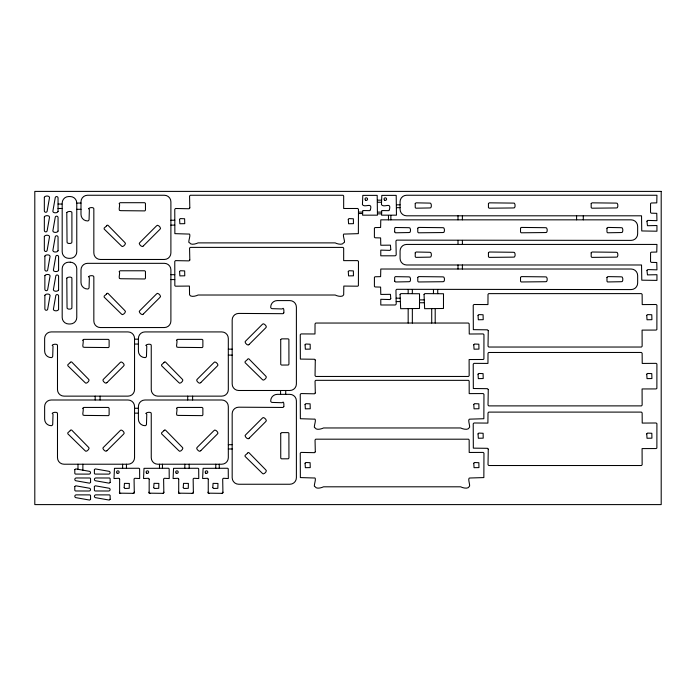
<?xml version="1.0" encoding="UTF-8"?>
<svg xmlns="http://www.w3.org/2000/svg" width="696" height="696" viewBox="0 0 696 696"><rect width="100%" height="100%" fill="white"/><g stroke="black" fill="none" stroke-linecap="round" stroke-linejoin="round"><path stroke-width="1.04" d="M377.597 200.161L381.443 200.161M377.597 202.24L381.443 202.24M76.769 203.067L76.769 251.804A6.525 6.525 0 0 1 70.244 258.329L68.713 258.329A6.525 6.525 0 0 1 62.188 251.804L62.188 203.067A6.525 6.525 0 0 1 68.713 196.542L70.244 196.542A6.525 6.525 0 0 1 76.769 203.067L80.997 203.067M58.055 204.041L61.909 204.041M396.607 204.824L400.052 204.824M396.607 207.66L400.052 207.66M58.055 208.478L61.909 208.478M76.769 209.305L80.997 209.305M358.483 212.115L362.433 212.115M377.597 212.115L381.443 212.115M358.483 213.533L362.433 213.533M377.597 213.863L381.443 213.863M170.903 220.232L174.757 220.232M170.903 225.13L174.757 225.13M170.903 274.685L174.757 274.685M170.903 279.575L174.757 279.575M396.198 298.192L400.209 298.192M419.688 299.889L424.238 299.889M396.198 301.577L400.304 301.577M419.636 302.751L424.282 302.751M134.554 339.17L138.4 339.17M134.554 344.059L138.4 344.059M228.314 349.157L232.168 349.157M228.314 355.108L232.168 355.108M134.554 408.256L138.4 408.256M134.554 413.146L138.4 413.146M228.314 444.692L232.168 444.692M228.314 448.981L232.168 448.981M583.292 215.804L583.292 219.84M576.584 215.804L576.584 219.84M462.388 215.804L462.388 219.84M462.388 240.39L462.388 244.435M462.388 264.985L462.388 269.021M458.003 215.804L458.003 219.84M458.003 240.39L458.003 244.435M458.003 264.985L458.003 269.021M437.723 289.571L437.723 293.608M435.2 308.841L435.2 323.04M433.46 289.571L433.46 293.608M431.711 308.841L431.711 323.04M412.345 289.571L412.345 293.608M412.345 308.841L412.345 323.04M408.169 289.571L408.169 293.608M408.169 308.841L408.169 323.04M390.874 215.525L390.874 219.84M388.464 215.525L388.464 219.84M285.734 390.491L285.734 394.345M280.575 390.491L280.575 394.345M219.266 464.215L219.266 468.26M215.777 464.215L215.777 468.26M192.609 396.146L192.609 400M189.181 464.215L189.181 468.26M187.711 396.146L187.711 400M184.84 464.215L184.84 468.26M162.455 464.215L162.455 468.26M159.48 464.215L159.48 468.26M126.446 464.215L126.446 468.26M122.618 464.215L122.618 468.26M100.076 396.146L100.076 400M95.178 396.146L95.178 400M82.876 464.215L82.876 470.165M77.987 464.215L77.987 469.304M120.678 493.429A1.288 1.288 0 0 1 119.39 492.15M134.293 492.15A1.288 1.288 0 0 1 133.006 493.429M150.223 493.429A1.288 1.288 0 0 1 148.935 492.15M163.838 492.15A1.288 1.288 0 0 1 162.551 493.429M179.759 493.429A1.288 1.288 0 0 1 178.481 492.15M193.375 492.15A1.288 1.288 0 0 1 192.096 493.429M209.305 493.429A1.288 1.288 0 0 1 208.017 492.15M222.92 492.15A1.288 1.288 0 0 1 221.632 493.429M400.078 294.391L400.661 308.693L419.497 308.485L419.523 293.755L400.896 293.616L400.078 294.391M424.055 294.391L424.638 308.693L443.474 308.485L443.5 293.755L424.873 293.616L424.055 294.391M70.261 362.572L67.825 364.713L67.825 365.739L84.982 382.539C85.921 385.053 90.889 380.016 88.427 379.103L71.714 362.024L70.809 361.824L70.261 362.572M70.261 430.65L67.825 432.781L67.825 433.817L84.982 450.617C85.921 453.131 90.889 448.093 88.427 447.18L71.714 430.102L70.809 429.902L70.261 430.65M106.61 225.904L104.174 228.044L104.174 229.071L121.339 245.871C122.27 248.385 127.229 243.348 124.775 242.434L108.019 225.313L107.158 225.156L106.618 225.843M106.61 293.982L104.174 296.113L104.174 297.149L121.339 313.948C122.27 316.462 127.229 311.425 124.775 310.512L108.019 293.39L107.158 293.233L106.618 293.921M107.045 382.539C106.14 385.045 101.024 379.981 103.608 379.103L120.077 362.633C121.008 360.154 125.906 365.026 123.575 366.07L107.045 382.539M107.045 450.617C106.088 453.096 100.998 448.015 103.608 447.18L120.077 430.711C121.008 428.231 125.915 433.103 123.575 434.147L107.045 450.617M143.402 245.871C142.576 248.394 137.382 243.348 139.957 242.434L156.426 225.965C157.366 223.451 162.325 228.488 159.863 229.402L143.402 245.871M143.402 313.948C142.576 316.462 137.382 311.416 139.957 310.512L156.426 294.043C157.366 291.528 162.325 296.566 159.863 297.479L143.402 313.948M164.021 362.572L161.594 364.713L161.594 365.739L178.75 382.539C179.69 385.053 184.64 380.016 182.187 379.103L165.43 361.981L164.569 361.824L164.021 362.572M164.021 430.65L161.594 432.781L161.594 433.817L178.75 450.617C179.681 453.122 184.657 448.093 182.187 447.18L165.43 430.058L164.569 429.902L164.021 430.65M200.813 382.539C199.909 385.14 194.793 379.99 197.377 379.103L213.846 362.633C214.768 360.119 219.762 365.156 217.282 366.07L200.813 382.539M200.813 450.617C199.961 453.235 194.81 448.093 197.377 447.18L213.846 430.711C214.768 428.197 219.762 433.234 217.282 434.147L200.813 450.617M247.515 359.493L245.123 361.581L245.079 362.66L262.244 379.459C263.175 381.965 268.134 376.936 265.681 376.023L248.924 358.901L248.063 358.745L247.515 359.493M247.515 453.253L245.079 455.393L245.079 456.419L262.244 473.219C263.166 475.733 268.16 470.696 265.681 469.783L248.924 452.661L248.063 452.504L247.515 453.253M249.212 344.363C248.324 346.973 243.235 341.762 245.775 340.927L262.244 324.458C263.166 321.944 268.16 326.981 265.681 327.894L249.212 344.363M249.212 438.132C248.324 440.681 243.217 435.539 245.775 434.695L262.244 418.226C263.175 415.712 268.134 420.741 265.681 421.663L249.212 438.132M119.642 479.118L119.616 493.168L133.832 493.351L134.293 492.611L134.067 478.935L134.815 478.282L139.687 478.535L139.609 468.721L138.869 468.26L114.466 468.338L113.996 478.535L118.877 478.282L119.642 479.118M124.166 487.609L124.871 488.496L129.204 488.314L129.334 483.459L124.436 483.372L124.166 487.609M149.188 479.118L149.153 493.168L163.377 493.351L163.838 492.611L163.612 478.935L164.36 478.282L169.232 478.535L169.145 468.721L168.476 468.26L144.002 468.338L143.541 478.535L148.413 478.282L149.188 479.118M153.712 487.609L154.416 488.496L158.749 488.314L158.836 483.415L154.025 483.328L153.712 487.609M178.724 479.118L178.698 493.168L192.914 493.351L193.375 492.611L193.149 478.935L193.897 478.282L198.769 478.535L198.691 468.721L197.96 468.26L173.548 468.338L173.087 478.535L177.959 478.282L178.724 479.118M183.248 487.609L183.962 488.496L188.294 488.314L188.381 483.415L183.518 483.372L183.248 487.609M208.269 479.118L208.243 493.168L222.459 493.351L222.92 492.611L222.694 478.935L223.442 478.282L228.314 478.535L228.236 468.721L227.557 468.26L203.093 468.338L202.623 478.535L207.504 478.282L208.269 479.118M212.793 487.609L213.498 488.496L217.831 488.314L217.961 483.459L213.063 483.372L212.793 487.609M315.297 360.076L315.044 375.649L315.801 376.466L468.478 376.458L469.165 375.709L469.113 359.527L483.146 359.493L483.911 358.979L483.955 334.619L483.207 333.923L469.252 334.019L469.165 323.797L468.417 323.04L315.74 323.048L315.044 323.858L314.983 333.984L301.064 333.923L300.254 334.68L300.359 359.084L314.522 359.249L315.297 360.076M394.667 231.899L395.493 232.795L408.726 232.551C411.249 233.673 411.04 226.644 408.726 227.688L395.25 227.479L394.675 228.149L394.667 231.838M394.667 281.08L395.502 281.976L408.735 281.723C411.258 282.863 411.031 275.816 408.735 276.869L395.319 276.643L394.667 277.391L394.667 281.08M488.27 330.652L488.018 346.225L488.775 347.034L641.442 347.034L642.138 346.286L642.086 330.104L656.119 330.069L656.876 329.547L656.92 305.187L656.119 304.5L642.217 304.587L642.13 294.304L641.32 293.608L488.653 293.634L488.018 294.365L487.948 304.561L473.976 304.5L473.228 305.248L473.332 329.66L487.496 329.826L488.27 330.652M488.27 389.508L488.018 405.081L488.775 405.89L641.442 405.881L642.138 405.142L642.086 388.951L656.119 388.925L656.876 388.403L656.911 363.982L656.119 363.347L642.217 363.442L642.138 353.22L641.32 352.463L488.653 352.489L488.018 353.22L487.948 363.416L473.976 363.356L473.219 364.165L473.332 388.516L487.496 388.673L488.27 389.508M488.27 449.137L488.018 464.71L488.775 465.528L641.442 465.52L642.138 464.771L642.086 448.589L656.119 448.555L656.876 448.041L656.911 423.62L656.119 422.985L642.217 423.081L642.138 412.85L641.381 412.102L488.714 412.11L488.018 412.911L487.896 423.09L473.976 422.985L473.219 423.803L473.332 448.146L487.496 448.311L488.27 449.137M66.79 212.498L67.042 241.703C65.937 244.131 73.019 244.131 71.906 241.703L71.906 213.167C72.897 210.888 67.564 211.088 66.79 212.498M66.79 278.148L67.042 307.354C65.929 309.781 73.019 309.781 71.906 307.354L71.906 278.818C72.758 276.469 67.59 276.73 66.79 278.148M82.911 340.161C84.303 341.78 81.032 348.122 84.373 347.33L108.506 347.565L109.115 346.799L109.115 340.1L108.324 339.37L83.772 339.37L82.911 340.161M82.911 408.239C84.303 409.857 81.032 416.199 84.373 415.408L108.506 415.634L109.115 414.877L109.115 408.178L108.324 407.447L83.772 407.438L82.911 408.239M119.268 203.493C120.669 205.076 117.389 211.427 120.721 210.662L144.855 210.897L145.473 210.131L145.455 203.371L144.672 202.701L120.06 202.701L119.268 203.432M119.268 271.57C120.669 273.154 117.389 279.496 120.721 278.739L144.855 278.974L145.473 278.209L145.455 271.449L144.672 270.779L120.06 270.779L119.268 271.51M179.577 219.379L179.864 223.755L184.753 223.668L184.614 218.753L180.308 218.588L179.577 219.318M176.68 340.161C178.019 341.806 174.792 348.122 178.141 347.33L202.275 347.565L202.884 346.799L202.867 340.04L202.092 339.37L177.532 339.37L176.68 340.161M179.577 271.51L179.864 275.894L184.753 275.807L184.666 270.918L180.308 270.718L179.577 271.51M176.68 408.239C178.019 409.874 174.792 416.191 178.141 415.408L202.275 415.634L202.884 414.877L202.867 408.117L202.092 407.447L177.532 407.438L176.68 408.239M189.817 207.895L189.025 208.748L175.514 208.487L174.766 209.305L174.87 233.647L188.355 234.056C192.348 232.542 186.919 243.53 189.556 242.713C190.695 245.383 195.846 243.957 198.064 242.887L335.176 242.887C337.29 244.026 342.641 245.296 343.676 242.713C346.512 243.556 340.875 232.516 344.877 234.056L358.362 233.647L358.475 209.244L357.718 208.487L343.667 208.495L343.676 196.011L343.041 195.272L190.312 195.254L189.556 196.072L189.817 207.895M189.817 260.026L189.025 260.878L175.514 260.626L174.766 261.435L174.844 285.734L175.575 286.195L189.425 286.065L189.556 294.843C190.591 297.436 195.95 296.165 198.064 295.017L335.176 295.017C337.29 296.165 342.641 297.436 343.676 294.843L343.807 286.065L357.657 286.195L358.397 285.734L358.475 261.435L357.718 260.626L343.667 260.635L343.676 248.202L343.041 247.411L190.312 247.385L189.556 248.141L189.817 260.026M280.723 339.648L280.749 364.452L281.515 365.061L288.327 365.026L288.944 364.208L288.892 339.413L288.214 338.865L281.575 338.856L280.723 339.587M280.723 433.417L280.749 458.212L281.515 458.829L288.327 458.795L288.944 457.968L288.892 433.173L288.214 432.625L281.575 432.616L280.723 433.356M283.811 312.835L283.011 313.687L238.702 313.426A6.525 6.525 0 0 0 232.177 319.951L232.177 383.966A6.525 6.525 0 0 0 238.702 390.491L289.867 390.491A6.525 6.525 0 0 0 296.392 383.966L296.392 307.11A6.525 6.525 0 0 0 289.867 300.585L277.225 300.585A6.525 6.525 0 0 0 270.7 307.11L270.7 307.18A1.288 1.288 0 0 0 270.831 307.745A1.636 1.636 0 0 0 272.249 308.659L282.106 308.954C284.22 306.475 283.916 311.886 283.811 312.835M283.811 406.595L283.011 407.456L238.702 407.195A6.525 6.525 0 0 0 232.177 413.72L232.177 477.726A6.525 6.525 0 0 0 238.702 484.251L289.867 484.251A6.525 6.525 0 0 0 296.392 477.726L296.392 400.87A6.525 6.525 0 0 0 289.867 394.354L277.225 394.354A6.525 6.525 0 0 0 270.7 400.87L270.7 400.948A1.288 1.288 0 0 0 270.831 401.505A1.627 1.627 0 0 0 272.249 402.427L282.106 402.723C284.22 400.235 283.916 405.655 283.811 406.595M305.065 344.816L305.361 349.192L310.242 349.105L310.155 344.224L305.796 344.024L305.065 344.816M305.065 404.446L305.361 408.83L310.242 408.743L310.103 403.819L305.796 403.663L305.065 404.446M305.065 463.301L305.361 467.686L310.242 467.599L310.103 462.675L305.796 462.509L305.074 463.24M315.305 392.962L314.514 393.814L301.064 393.562L300.254 394.31L300.359 418.722L313.853 419.131C317.82 417.591 312.513 428.606 315.044 427.788C316.184 430.45 321.343 429.023 323.553 427.962L460.665 427.962C462.779 429.101 468.13 430.372 469.165 427.788C471.044 427.335 466.52 418.061 470.365 419.131L483.85 418.722L483.964 394.371L483.207 393.562L469.2 393.614L469.165 381.077L468.538 380.347L315.74 380.329L315.044 381.138L315.305 392.962M315.305 451.817L314.514 452.67L301.064 452.409L300.254 453.166L300.359 477.578L313.853 477.987C317.82 476.438 312.513 487.452 315.044 486.635C316.184 489.305 321.343 487.879 323.553 486.808L460.665 486.808C462.779 487.957 468.13 489.218 469.165 486.635C471.044 486.191 466.52 476.917 470.365 477.987L483.85 477.578L483.964 453.166L483.207 452.417L469.2 452.47L469.165 439.933L468.538 439.202L315.74 439.185L315.044 439.994L315.305 451.817M348.278 219.379L348.574 223.755L353.455 223.668L353.368 218.788L349.009 218.588L348.287 219.318M348.278 271.51L348.574 275.894L353.455 275.807L353.368 270.918L349.009 270.718L348.278 271.51M370.402 209.792L369.672 210.644L362.799 210.531L362.581 215.168L377.45 215.168L377.189 195.367L362.799 195.393L362.442 204.711C365.035 208.156 372.751 201.536 370.402 209.792M389.412 209.792L388.681 210.644L381.756 210.566L381.591 215.168L396.459 215.168L396.198 195.367L381.808 195.393L381.452 204.711C384.392 208.278 391.552 201.448 389.412 209.792M390.769 249.516L389.969 250.377L380.782 250.116L380.782 255.806L394.91 255.806A1.288 1.288 0 0 0 396.198 254.519L395.937 240.929L396.729 240.129L631.124 240.39A6.525 6.525 0 0 0 637.649 233.865L637.649 226.365A6.525 6.525 0 0 0 631.124 219.84L380.782 219.84L380.616 227.462L375.092 227.583L374.413 228.105L374.396 237.214L375.092 237.788L380.616 237.919L380.782 245.253L390.43 245.157L390.769 249.516M390.769 298.697L389.978 299.55L380.79 299.297L380.79 304.987L394.919 304.987A1.288 1.288 0 0 0 396.198 303.7L395.946 290.11L396.737 289.31L631.133 289.571A6.525 6.525 0 0 0 637.658 283.046L637.658 275.546A6.525 6.525 0 0 0 631.133 269.021L380.79 269.021L380.616 276.634L375.1 276.764L374.422 277.286L374.405 286.387L375.1 286.961L380.616 287.091L380.79 294.434L390.43 294.338L390.769 298.697M415.225 203.632L415.234 207.486L415.843 208.191L429.589 207.956C432.19 209.131 431.738 201.849 429.589 203.101L416.017 202.84L415.234 203.571M415.234 252.813L415.234 256.667L415.843 257.363L429.589 257.137C432.103 258.312 431.911 251.16 429.589 252.274L416.086 252.013L415.234 252.813M417.774 228.218L417.774 232.072L418.444 232.795L442.665 232.551C445.257 233.725 444.892 226.461 442.665 227.688L418.627 227.427L417.774 228.218M417.774 277.4L417.783 281.254L418.444 281.967L442.665 281.723C445.188 282.863 445.04 275.807 442.665 276.869L418.627 276.608L417.774 277.4M473.767 344.816L474.063 349.192L478.944 349.105L478.857 344.224L474.507 344.024L473.767 344.816M473.767 404.446L474.063 408.83L478.944 408.743L478.857 403.863L474.507 403.663L473.767 404.446M473.767 463.301L474.063 467.686L478.944 467.599L478.857 462.709L474.507 462.509L473.776 463.24M478.039 315.384L478.326 319.769L483.207 319.681L483.076 314.757L478.77 314.601L478.039 315.323M478.039 374.239L478.326 378.624L483.207 378.537L483.076 373.613L478.77 373.456L478.039 374.178M478.039 433.878L478.326 438.254L483.207 438.167L483.12 433.286L478.77 433.086L478.039 433.878M488.435 203.632L488.435 207.486L489.105 208.2L513.326 207.956C515.971 209.113 515.423 201.709 513.326 203.101L489.288 202.84L488.435 203.571M488.435 252.813L488.444 256.667L489.114 257.381L513.326 257.137C515.84 258.312 515.649 251.16 513.326 252.274L489.297 252.013L488.435 252.813M520.521 228.218L520.521 232.072L521.191 232.795L545.412 232.551C547.926 233.717 547.735 226.6 545.412 227.688L521.374 227.427L520.521 228.218M520.521 277.4L520.53 281.254L521.191 281.967L545.412 281.723C547.926 282.889 547.717 275.755 545.412 276.869L521.374 276.608L520.521 277.4M591.182 203.632L591.182 207.486L591.852 208.2L616.073 207.956C618.579 209.131 618.379 201.997 616.073 203.101L592.035 202.84L591.182 203.571M591.182 252.813L591.191 256.667L591.861 257.381L616.073 257.137C618.579 258.32 618.387 251.16 616.073 252.274L592.044 252.013L591.182 252.813M606.964 228.218L606.973 232.072L607.582 232.777L621.041 232.551C623.607 233.708 623.294 226.444 621.041 227.688L607.826 227.427L606.964 228.218M606.973 277.4L606.982 281.254L607.582 281.958L621.049 281.723C623.607 282.872 623.294 275.746 621.093 276.825L607.765 276.608L606.973 277.4M646.958 221.197L647.454 225.713L656.937 225.521L656.937 231.211L641.747 230.95L641.529 215.804L406.595 215.804A6.525 6.525 0 0 1 400.07 209.279L400.07 201.779A6.525 6.525 0 0 1 406.595 195.254L656.937 195.254L656.772 202.867L651.247 202.997L650.551 203.571L650.516 212.384L651.186 213.185L656.772 213.324L656.937 220.667L647.75 220.406L646.958 221.197M646.967 270.379L647.463 274.894L656.946 274.702L656.946 280.392L641.79 280.175L641.529 264.985L406.603 264.985A6.525 6.525 0 0 1 400.078 258.46L400.078 250.96A6.525 6.525 0 0 1 406.603 244.435L656.946 244.435L656.772 252.048L651.308 252.17L650.577 252.691L650.525 261.565L651.195 262.366L656.772 262.505L656.946 269.839L647.758 269.587L646.967 270.318M646.741 315.384L647.028 319.769L651.917 319.681L651.778 314.757L647.532 314.592L646.749 315.323M646.741 374.239L647.028 378.624L651.917 378.537L651.778 373.613L647.532 373.447L646.749 374.178M646.741 433.878L647.028 438.254L651.917 438.167L651.83 433.286L647.532 433.077L646.741 433.878M52.278 345.312L53.018 346.208L52.722 356.056A1.636 1.627 0 0 1 51.8 357.483A1.288 1.288 0 0 1 51.243 357.605A6.525 6.525 0 0 1 44.64 351.08L44.64 338.447A6.525 6.525 0 0 1 51.165 331.922L128.02 331.922A6.525 6.525 0 0 1 134.546 338.447L134.546 389.612A6.525 6.525 0 0 1 128.02 396.137L64.015 396.137A6.525 6.525 0 0 1 57.49 389.612L57.49 345.964C58.386 343.606 53.14 343.894 52.287 345.251M52.278 413.389L53.018 414.277L52.722 424.134A1.636 1.627 0 0 1 51.8 425.552A1.288 1.288 0 0 1 51.243 425.682A6.525 6.525 0 0 1 44.64 419.157L44.64 406.525A6.525 6.525 0 0 1 51.165 400L128.02 400A6.525 6.525 0 0 1 134.546 406.525L134.546 457.69A6.525 6.525 0 0 1 128.02 464.215L64.015 464.215A6.525 6.525 0 0 1 57.49 457.69L57.49 414.042C58.386 411.684 53.14 411.971 52.287 413.328M88.627 208.643L89.366 209.54L89.071 219.397A1.627 1.627 0 0 1 88.148 220.815A1.288 1.288 0 0 1 87.592 220.936A6.525 6.525 0 0 1 80.997 214.42L80.997 201.779A6.525 6.525 0 0 1 87.522 195.254L164.369 195.254A6.525 6.525 0 0 1 170.894 201.779L170.894 252.944A6.525 6.525 0 0 1 164.369 259.469L100.363 259.469A6.525 6.525 0 0 1 93.838 252.944L93.838 209.296C94.7 206.982 89.401 207.217 88.627 208.643M88.627 276.721L89.366 277.617L89.071 287.465A1.627 1.627 0 0 1 88.148 288.884A1.288 1.288 0 0 1 87.592 289.014A6.525 6.525 0 0 1 80.997 282.489L80.997 269.857A6.525 6.525 0 0 1 87.522 263.332L164.369 263.332A6.525 6.525 0 0 1 170.894 269.857L170.894 321.021A6.525 6.525 0 0 1 164.369 327.546L100.363 327.546A6.525 6.525 0 0 1 93.838 321.021L93.838 277.373C94.717 275.016 89.21 275.338 88.627 276.721M146.038 345.312L146.778 346.208L146.482 356.056A1.636 1.636 0 0 1 145.568 357.483A1.288 1.288 0 0 1 145.003 357.605A6.525 6.525 0 0 1 138.408 351.08L138.408 338.447A6.525 6.525 0 0 1 144.933 331.922L221.789 331.922A6.525 6.525 0 0 1 228.314 338.447L228.314 389.612A6.525 6.525 0 0 1 221.789 396.137L157.774 396.137A6.525 6.525 0 0 1 151.249 389.612L151.249 345.964C152.198 343.598 146.899 343.876 146.047 345.251M146.038 413.389L146.778 414.277L146.482 424.134A1.636 1.636 0 0 1 145.568 425.552A1.288 1.288 0 0 1 145.003 425.682A6.525 6.525 0 0 1 138.408 419.157L138.408 406.525A6.525 6.525 0 0 1 144.933 400L221.789 400A6.525 6.525 0 0 1 228.314 406.525L228.314 457.69A6.525 6.525 0 0 1 221.789 464.215L157.774 464.215A6.525 6.525 0 0 1 151.249 457.69L151.249 414.042C152.198 411.675 146.899 411.945 146.047 413.328M74.785 469.652L74.811 473.428L75.377 474.08L89.236 474.115A1.444 1.444 0 0 0 89.714 471.375L75.742 468.904L74.785 469.652M74.776 486.548L74.803 490.323L75.368 490.976L89.227 491.011A1.444 1.444 0 0 0 89.706 488.27L75.733 485.799L74.776 486.548M90.576 482.372L89.619 483.181L75.638 480.718A1.444 1.444 0 0 1 76.125 477.969L89.984 478.004L90.55 478.665L90.576 482.372M90.567 499.267L89.671 500.085L75.638 497.614A1.444 1.444 0 0 1 76.116 494.865L89.975 494.899L90.541 495.561L90.567 499.267M94.386 469.652L94.412 473.428L94.978 474.08L108.828 474.115A1.444 1.444 0 0 0 109.316 471.375L95.282 468.904L94.386 469.652M94.378 486.548L94.404 490.323L94.969 490.976L108.828 491.011A1.444 1.444 0 0 0 109.307 488.27L95.274 485.791L94.378 486.548M110.177 482.372L109.22 483.181L95.239 480.718A1.444 1.444 0 0 1 95.726 477.969L109.576 478.004L110.151 478.665L110.177 482.372M110.168 499.267L109.272 500.085L95.239 497.614A1.444 1.444 0 0 1 95.717 494.865L109.576 494.899L110.142 495.561L110.168 499.267M44.344 197.29L44.335 210.966A1.444 1.444 0 0 0 47.084 211.454L49.547 197.481C49.32 195.515 45.092 195.576 44.344 197.229M44.344 216.9L44.335 230.576A1.444 1.444 0 0 0 47.084 231.055L49.547 217.082C49.459 215.151 44.944 215.264 44.344 216.839M44.344 236.501L44.335 250.177A1.444 1.444 0 0 0 47.084 250.664L49.547 236.684C49.32 234.639 44.814 234.856 44.344 236.501M44.875 256.102L44.866 269.778A1.444 1.444 0 0 0 47.615 270.265L50.077 256.285C50.008 254.362 45.344 254.458 44.875 256.102M44.875 275.703L44.866 289.379A1.444 1.444 0 0 0 47.615 289.867L50.077 275.894C49.964 273.989 45.675 273.963 44.875 275.642M44.875 295.313L44.866 308.989A1.444 1.444 0 0 0 47.615 309.468L50.077 295.495C49.86 293.495 45.518 293.608 44.875 295.313M58.055 211.48C57.516 213.359 52.922 213.246 52.844 211.349L55.306 197.377A1.444 1.444 0 0 1 58.055 197.864L58.055 211.48M58.055 231.081C57.524 232.969 52.887 232.812 52.844 230.959L55.306 216.978A1.444 1.444 0 0 1 58.055 217.465L58.055 231.081M58.055 250.682C57.69 252.404 53.07 252.622 52.844 250.56L55.306 236.588A1.444 1.444 0 0 1 58.055 237.066L58.055 250.682M58.586 270.283C58.255 272.005 53.427 272.101 53.374 270.161L55.837 256.189A1.444 1.444 0 0 1 58.586 256.676L58.586 270.283M58.586 289.893C58.064 291.728 53.592 291.763 53.374 289.762L55.837 275.79A1.444 1.444 0 0 1 58.586 276.277L58.586 289.893M58.586 309.494C58.081 311.39 53.418 311.225 53.374 309.372L55.837 295.4A1.444 1.444 0 0 1 58.586 295.878L58.586 309.494M661.2 191.4L34.8 191.4L34.8 504.6L661.2 504.6L661.2 191.4M70.244 262.192L68.713 262.192A6.525 6.525 0 0 0 62.188 268.717L62.188 317.454A6.525 6.525 0 0 0 68.713 323.979L70.244 323.979A6.525 6.525 0 0 0 76.769 317.454L76.769 268.717A6.525 6.525 0 0 0 70.244 262.192M384.662 200.222A1.288 1.288 0 0 0 386.584 199.108A1.288 1.288 0 0 0 384.662 197.995A1.288 1.288 0 0 0 384.662 200.222M365.652 200.222A1.288 1.288 0 0 0 367.575 199.108A1.288 1.288 0 0 0 365.652 197.995A1.288 1.288 0 0 0 365.652 200.222M205.764 473.176A1.288 1.288 0 0 0 207.765 472.201A1.288 1.288 0 0 0 205.92 470.957A1.288 1.288 0 0 0 205.764 473.176M176.219 473.176A1.288 1.288 0 0 0 178.219 472.201A1.288 1.288 0 0 0 176.375 470.957A1.288 1.288 0 0 0 176.219 473.176M146.673 473.176A1.288 1.288 0 0 0 148.674 472.201A1.288 1.288 0 0 0 146.839 470.957A1.288 1.288 0 0 0 146.673 473.176M117.137 473.176A1.288 1.288 0 0 0 119.138 472.201A1.288 1.288 0 0 0 117.293 470.957A1.288 1.288 0 0 0 117.137 473.176"/></g></svg>
